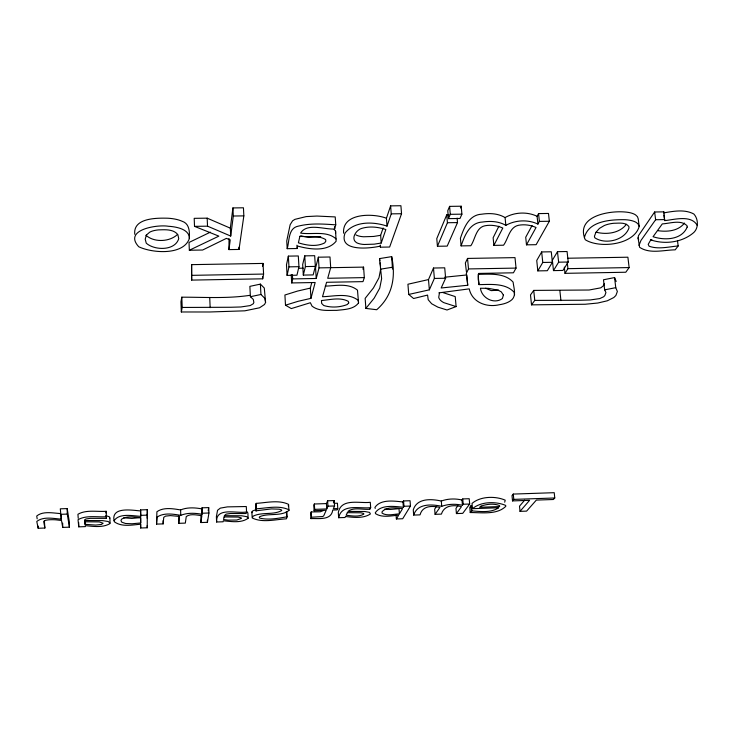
<?xml version="1.0" encoding="UTF-8"?>
<svg xmlns="http://www.w3.org/2000/svg" width="734" height="734" viewBox="0 0 734 734"><rect width="100%" height="100%" fill="white"/><g stroke="black" fill="none" stroke-linecap="round" stroke-linejoin="round"><path stroke-width="1.1" d="M140.68 528.003L140.699 524.214C132.23 524.902 121.789 527.241 114.421 521.837L114.054 520.745C119.321 512.827 132.423 515.883 140.745 516.351L140.589 509.919L147.332 509.69L147.231 527.774L140.68 528.003L140.561 523.773M140.708 522.957L140.735 517.681C134.496 517.25 127.019 515.461 121.468 519.241L120.982 520.672L121.761 522.158L125.542 523.498L132.001 523.773L140.708 522.957L140.552 517.608L131.845 518.424L123.817 517.819M140.745 516.351L140.589 509.919M147.158 518.222L147.332 509.69M200.877 522.553L201.887 515.635C196.932 515.24 190.583 513.314 186.252 516.553L185.326 523.103L178.757 523.333L179.546 516.433L170.325 515.589L165.572 516.121L163.746 517.332L163.15 523.883L156.562 524.113L157.076 517.131C163.746 512.442 173.187 514.084 180.784 515.341C187.454 512.571 195.106 513.002 202.089 514.286L202.024 507.827L208.704 507.598L208.933 513.002L207.428 522.324L200.877 522.553L200.96 515.25M191.611 264.644L191.666 280.104L262.708 278.81L263.589 274.066L263.02 263.423L191.611 264.644L191.666 280.104M584.383 237.678C588.374 220.806 611 219.448 625.322 219.714A24.048 8.9 -7.7 0 1 636.552 222.65L638.424 224.43L639.176 226.54C633.837 245.092 599.375 248.688 585.255 239.724C575.236 216.328 608.514 210.667 624.377 211.952A24.011 8.982 -7.7 0 1 635.598 214.915L637.47 216.713L638.222 218.842L639.176 226.54M178.757 515.965L178.757 523.333M229.017 238.559L228.962 249.606L239.018 249.45L243.844 215.879L243.44 207.795L232.917 207.933L230.338 228.173L230.715 236.064L207.529 226.173L194.519 226.356L194.198 218.337L207.181 218.163L230.338 228.173M228.962 249.606L230.219 239.853L226.393 238.385L202.621 250.028L189.335 250.239L189.023 242.459L210.383 232.155M230.715 236.064L233.302 216.016L232.917 207.933M202.089 514.286L202.024 507.827M678.17 245.954L675.188 249.844C663.692 250 649.764 254.212 639.589 247.275L638.057 237.908L638.507 235.614L654.636 211.988L663.839 211.86L663.664 212.897C673.463 211.218 684.62 209.043 693.832 213.998C698.566 219.026 698.841 228.806 692.933 233.238C681.501 242.55 664.545 244.606 650.774 239.89L648.205 244.349L649.095 246.211C658.38 249.588 668.628 246.808 678.17 245.954L677.473 240.614M208.208 510.745L208.704 507.598M663.839 211.86L664.665 220.631C674.574 219.613 691.327 214.567 697.3 225.494M262.497 266.314L263.02 263.423M216.613 522.002C215.695 506.396 237.816 514.02 246.551 511.91L246.294 506.524L227.421 506.882L220.31 508.13L217.539 510.304L216.383 516.708L216.613 522.002L223.108 521.773L223.301 520.801C231.302 521.535 241.321 523.287 248.129 518.259L247.872 512.947L246.578 511.341M249.679 295.352C227.301 298.738 204.391 297.16 181.812 297.187L180.949 301.784L181.335 311.978L209.685 311.987L244.844 310.821L259.533 307.794L264.524 304.482L265.58 302.426L264.295 288.04L260.396 284.113L249.872 286.37L250.395 296.71L253.294 299.426L253.872 302.463L253.303 303.738L250.202 305.573L240.871 306.968L230.825 307.262L182.197 307.454L181.335 311.978M380.643 269.268L378.973 277.801L373.423 287.957L365.156 298.362L365.871 308.418L376.707 309.73C392.818 295.664 395.828 276.801 391.69 256.634L379.551 258.597L381.634 278.663L379.735 288.132L374.175 298.151L365.871 308.418M638.984 245.413L640.947 240.468L655.618 219.741L654.636 211.988M287.196 248.679C289.581 240.871 287.948 227.907 298.591 226.081C310.702 223.035 323.419 223.989 335.75 224.852L335.218 216.925L316.904 216.053L306.197 216.594L294.958 219.347L292.582 220.833L290.141 224.732L286.746 240.945L287.196 248.679L297.123 248.514L297.674 246.064C309.684 249.413 327.327 252.074 336.126 241.22L335.576 231.182L334.135 229.302M288.352 256.129L286.48 264.772L287.095 275.378L296.949 275.204L298.949 266.681L298.307 255.964L288.352 256.129L288.967 266.855L287.095 275.378M311.73 282.737L310.335 288.095L297.554 291.059L284.911 295.004L285.498 305.188L298.169 301.289L310.968 298.343L315.161 282.507L291.71 282.939L292.637 278.911L292.389 274.69M189.363 238.55C183.39 255.68 151.975 253.129 138.735 246.743C122.917 229.614 157.516 224.347 168.343 226.265A24.58 9.588 -1.4 0 1 182.408 229.256C186.161 230.843 189.711 234.146 189.363 238.55C189.675 232.063 189.638 223.631 182.096 221.255A24.543 9.68 -1.3 0 0 168.049 218.227C156.737 217.915 132.937 217.805 134.762 234.302M304.748 255.863L302.674 264.497L303.316 275.085L313.152 274.911L315.354 266.396L314.675 255.698L304.748 255.863L305.399 266.57L303.316 275.085M246.551 511.91L246.147 513.534L230.504 513.497L226.164 514.13L224.31 515.681L241.66 515.782L246.826 516.672L248.129 518.259M316.226 278.48L319.042 267.873L363.578 267.121L364.33 277.608L327.713 278.278L330.695 267.662L329.997 257.001L318.363 257.194L315.565 267.956L316.226 278.48L292.637 278.911M287.132 516.791C278.195 518.241 268.717 520.333 259.744 518.112L259.249 517.305L259.818 516.617C268.947 512.855 280.929 516.718 288.921 510.469L288.563 504.368C278.709 499.643 266.699 502.707 256.148 503.377L255.606 505.432L255.872 510.827L271.488 508.91L279.204 509.194L281.241 509.763L281.728 510.543C273.241 515.296 261.9 511.736 253.037 516.204L252.257 518.002C262.625 523.039 275.369 519.424 286.434 518.828L287.132 516.791L286.838 511.488M255.872 510.827L256.414 508.79L256.148 503.377M336.099 238.981C327.052 230.375 311.822 234.88 300.61 233.091C306.977 222.558 324.648 229.714 334.621 229.008L335.75 224.852M109.705 518.332L109.412 516.828L105.751 515.571M110.027 523.076L109.834 523.691C102.576 527.893 93.282 526.416 85.272 525.636L85.392 526.608L78.767 526.847L78.033 519.69C86.328 514.929 97.099 517.378 106.32 516.745L106.439 518.36L90.3 518.342L86.034 518.975L84.713 519.718L84.63 520.525L102.558 520.617L108.173 521.498L110.027 523.076L109.898 517.709M362.899 269.158L363.578 267.121M364.33 277.608L362.981 281.627L326.575 282.296L322.51 296.719C334.126 296.408 348.21 292.536 358.201 300.344L358.55 302.94C353.623 309.564 344.163 309.491 336.677 310.363C328.437 310.234 318.996 311.601 312.06 306.142L310.363 302.729L291.306 308.583L285.498 305.188M381.221 243.037L385.855 229.54C378.129 226.934 369.514 226.017 361.623 228.421C356.219 229.907 350.366 238.688 356.485 242.642A14.12 5.422 -4.3 0 0 364.211 244.486L374.23 244.165L381.221 243.037L380.643 235.32L383.13 227.98M387.029 226.127L386.423 218.246L390.616 205.869L400.911 205.731L401.544 213.722L389.644 247.037L380.423 247.184L380.157 246.129C369.982 248.542 338.218 251.991 345.026 233.1C354.65 220.842 373.542 221.558 387.029 226.127L391.24 213.86L390.616 205.869M478.063 274.351C489.697 274.204 504.579 272.626 513.112 282.122C513.809 288.453 517.085 296.683 510.387 300.885C507.075 303.151 503.111 304.16 499.193 304.757C486.826 307.702 472.146 302.518 469.219 288.866L438.932 292.866L439.483 292.848L438.721 297.261A39.489 13.744 -5.6 0 0 443.776 302.637L456.108 306.583L455.227 296.591L442.905 292.572M604.412 283.507L603.697 285.526L600.779 287.838L589.09 290.013L533.737 290.398L530.499 294.921L531.517 304.858L585.2 304.252L597.806 303.023L607.321 300.793L613.798 297.527L615.881 295.499L617.367 291.481L615.762 287.664L614.569 277.571L603.486 279.782L604.66 289.857L605.935 292.536L604.853 295.527L603.632 296.784L599.733 298.591L590.219 299.958L580.603 300.243L534.765 300.399L531.517 304.858M323.41 510.543L320.244 511.791L311.198 511.947L310.647 513.35L310.959 518.608C318.51 518.176 331.273 520.791 332.759 510.038L337.181 509.891L337.778 508.561L337.438 503.212L334.108 503.322M337.778 508.561L333.337 508.717L334.557 505.955L334.218 500.57L327.612 500.799L326.437 503.588L314.336 504.001L313.803 505.341L314.124 510.69L326.199 510.268L323.731 515.819L322.639 516.553L311.51 517.222L310.959 518.608M314.124 510.69L314.657 509.359L314.336 504.001M449.593 206.373L447.768 210.731L448.465 218.64L460.007 218.475L461.906 214.163L461.181 206.217L449.593 206.373L450.291 214.319L448.465 218.64M448.969 214.823L446.731 214.86L436.776 238.623L437.427 246.266L447.199 246.11L457.511 222.585L457.108 218.09M437.427 246.266L447.428 222.723L446.731 214.86M314.657 509.359L326.768 508.937L327.942 506.185L327.612 500.799M428.491 279.581L407.93 284.232L408.737 294.444L429.353 289.829L428.491 279.581L433.491 268.029L444.721 267.827L445.621 278.232L441.162 287.985L467.732 285.251L466.796 274.966L444.63 277.213M460.429 207.961L461.181 206.217M333.41 502.432L334.218 500.57M429.353 289.829L434.372 278.434L433.491 268.029M526.489 244.844L536.04 227.494C530.544 225.035 524.425 224.164 518.498 225.283C509.378 227.155 508.267 238.871 503.561 245.211L493.872 245.367L502.808 228.045C497.193 225.586 490.945 224.622 484.89 225.778C475.852 227.613 475.219 239.403 470.833 245.734L461.099 245.89C464.65 235.541 469.677 222.604 482.486 222.035C490.367 220.87 498.826 221.228 505.845 225.366C515.406 219.971 527.939 219.347 537.912 224.081L539.38 221.402L538.563 213.594L548.5 213.456L549.335 221.264L536.132 244.688L526.489 244.844L525.718 237.247L532.058 225.567M338.658 517.718C341.695 503.065 360.311 509.066 370.67 507.625L370.294 502.295C359.926 503.698 341.246 497.725 338.319 512.47L338.658 517.718L345.044 517.498L345.512 516.516C353.595 517.47 363.302 518.69 370.395 513.984L369.578 512.405L364.807 511.506L347.962 511.396C353.705 506.818 362.981 509.974 369.817 509.249L370.67 507.625M514.589 294.774L514.121 292.251C505.506 282.856 490.661 284.489 479.018 284.627L478.238 279.397L478.605 273.433L513.442 272.8L516.048 268.094L515.002 257.625L467.54 258.423L465.365 262.992L466.411 271.699M467.54 258.423L468.494 268.928L466.31 273.443L467.732 285.251M498.891 226.191L493.138 237.752L493.872 245.367M537.912 224.081L537.095 216.291L538.563 213.594M504.698 502.203L505.194 500.166C495.441 495.909 480.421 496.147 472.026 503.432L472.485 508.68L498.661 507.763C490.908 513.057 480.394 511.515 471.522 510.864L470.237 512.552C481.843 512.497 496.826 515.029 505.79 506.359L505.68 505.414C495.89 501.221 480.944 501.45 472.485 508.68M541.664 251.946L536.737 260.478L537.82 270.892L547.325 270.718L552.399 262.295L551.271 251.78L541.664 251.946L542.775 262.46L537.82 270.892M396.378 518.966L398.654 515.158C391.204 515.727 382.313 517.984 375.597 513.699L375.276 512.745C380.955 504.295 394.424 506.377 403.37 507.277L402.966 501.964L403.562 500.955L410.058 500.735L410.462 506.056L402.7 518.745L396.378 518.966L396.066 514.818M399.406 513.901L402.562 508.616C395.929 507.946 387.323 506.267 382.157 511.589L382.01 513.075C386.965 516.406 393.855 514.039 399.406 513.901L399.012 508.662L390.323 509.469L384.396 509.185M403.37 507.277L403.966 506.276L403.562 500.955M557.482 251.679L552.363 260.212L553.473 270.607L562.96 270.442L568.217 262.02L567.07 251.523L557.482 251.679L558.62 262.185L553.473 270.607M567.933 258.23L627.891 257.212L629.139 267.571L625.79 272.241L564.996 273.342L567.942 268.662L567.263 262.414M456.42 513.58L461.475 506.644C453.97 504.735 444.134 505.01 441.418 514.112L435.078 514.332L439.923 507.414C432.317 505.717 422.61 505.331 420.031 514.864L413.682 515.084C417.417 503.129 432.087 504.221 441.73 506.322C448.3 503.946 455.667 503.717 462.448 505.295L463.218 504.24L462.759 498.936L469.2 498.716L469.668 504.019L462.732 513.36L456.42 513.58L455.979 508.387L457.869 505.754M288.159 505.818L288.618 505.102M436.436 506.478L434.656 509.13L435.078 514.332M462.448 505.295L461.998 500.01L462.759 498.936M471.889 510.855L471.063 505.643L469.788 507.359L470.237 512.552M252.138 517.296L251.881 511.974L252.78 510.873L256.579 509.506M513.277 494.074L512.02 495.606L512.525 500.909L529.599 500.322L520.011 511.35L526.608 511.121L536.352 500.093L553.372 499.505L554.766 497.982L554.225 492.688L513.277 494.074L513.791 499.386L512.525 500.909M524.663 500.175L519.516 506.176L520.011 511.35M369.477 509.341L370.028 508.726M177.133 234.779C169.288 242 153.957 242.569 146.011 235.293M626.423 224.237C619.689 233.228 606.734 234.825 596.485 232.265M684.464 223.081C678.299 231.127 667.27 232.008 657.976 230.696M461.099 245.89L460.411 238.256C463.952 227.879 468.861 214.778 481.743 214.19C489.615 213.007 498.083 213.383 505.075 217.567C514.607 212.126 527.159 211.511 537.095 216.291M189.335 250.239L218.87 236.137L194.519 226.356M156.562 524.113L156.902 511.736C163.544 507.001 173.004 508.662 180.592 509.946C187.243 507.148 194.895 507.589 201.868 508.891M456.108 306.583L447.015 309.996L437.959 307.179L431.675 303.766L428.197 299.738L427.583 295.077L413.591 298.518L408.737 294.444M413.682 515.084L413.27 509.873C416.921 497.836 431.647 498.872 441.299 501.038C447.85 498.625 455.218 498.404 461.998 500.01M320.749 236.651L308.592 237.458L300.83 235.843M250.395 296.71L260.937 294.481L264.836 298.343L265.58 302.426M498.652 290.141L491.22 290.627L485.669 288.205M604.66 289.857L615.762 287.664M380.643 235.32L373.661 236.449L363.651 236.77A14.102 5.477 -4.4 0 1 355.935 234.898M380.34 269.194L392.516 267.24M256.414 508.79C266.983 508.121 278.975 505.075 288.857 509.745L288.921 510.469M325.272 286.132C335.823 285.82 348.613 282.829 357.486 290.169L358.55 302.94M140.754 515.351L147.497 515.121M202.245 513.231L208.933 513.002M403.966 506.276L410.462 506.056M463.218 504.24L469.668 504.019M61.188 514.791L61.252 519.149C53.426 518.543 43.334 516.25 36.773 521.452L38.177 528.269L44.875 528.03L44.352 520.544M44.875 528.03L43.719 521.571L45.49 520.296L48.49 519.837A11.57 2.697 -1.4 0 1 56.087 519.856L61.5 520.498L62.729 527.407L69.409 527.168L69.317 521.819L67.189 508.589L60.307 508.818L61.252 519.149M60.39 514.323L67.271 514.094L69.409 527.168M105.916 512.947L106.191 511.295C96.989 511.937 86.199 509.451 77.932 514.259L78.226 518.296M513.791 499.386L554.766 497.982M327.942 506.185L334.557 505.955M192.042 275.342L263.589 274.066M567.942 268.662L629.139 267.571M434.372 278.434L445.621 278.232M288.967 266.855L298.949 266.681M305.399 266.57L315.354 266.396M542.775 262.46L552.399 262.295M558.62 262.185L568.217 262.02M298.747 268.249L303.234 268.167M468.494 268.928L516.048 268.094M233.302 216.016L243.844 215.879M391.24 213.86L401.544 213.722M450.291 214.319L461.906 214.163M447.428 222.723L457.511 222.585M539.38 221.402L549.335 221.264M655.618 219.741L664.83 219.604M85.107 524.351L95.75 525.076L101.31 524.48L103.127 523.223L99.283 521.911L84.786 521.782L85.107 524.351L85.052 521.131M60.133 513.543C52.628 513.029 42.911 510.901 36.718 516.002L37.177 518.855M140.589 510.928C132.129 510.286 111.201 506.35 114.054 520.745M402.966 501.964C394.03 501.028 380.515 498.955 374.9 507.469L375.23 508.433M650.425 239.596L651.957 239.935M386.423 218.246C373.285 213.099 341.778 212.713 343.622 233.21M614.569 277.571L616.184 281.443M638.057 237.908L638.663 239.789M251.881 511.974L252.001 512.69M379.551 258.597L379.845 260.735M380.129 262.864L380.561 266.066M663.949 215.108L664.38 218.42M564.318 267.13L564.996 273.342M559.868 290.673L560.941 300.637M533.737 290.398L534.765 300.399M505.075 217.567L505.845 225.366M478.164 275.498L479.018 284.627M471.063 505.643L471.522 510.864M441.299 501.038L441.73 506.322M380.258 244.991L380.423 247.184M334.465 226.751L334.621 229.008M391.69 256.634L392.497 269.066M318.363 257.194L319.042 267.873M326.437 503.588L326.768 508.937M310.335 288.095L310.968 298.343M296.921 245.202L297.123 248.514M311.198 511.947L311.51 517.222M291.214 274.544L291.71 282.939M286.361 511.506L286.645 516.8M262.598 276.7L262.708 278.81M260.396 284.113L260.937 294.481M256.294 508.653L256.405 510.809M238.917 247.23L239.018 249.45M207.181 218.163L207.529 226.173M209.722 297.453L210.163 307.674M207.337 520.204L207.428 522.324M181.812 297.187L182.197 307.454M180.592 509.946L180.784 515.341M163.049 520.69L163.15 523.883M147.167 525.663L147.231 527.774M106.191 511.295L106.439 518.36M78.694 522.562L78.767 526.847M67.189 508.589L67.271 514.094M62.665 523.122L62.729 527.407M335.576 231.182L335.603 233.449M38.159 526.122L38.177 528.269M224.063 516.938L223.558 519.516L228.109 520.131L236.843 520.039L241.394 518.397L241.11 517.782L238.082 517.075L224.063 516.938M299.885 236.293L298.408 242.826C306.729 245.422 316.602 247.019 324.667 242.899L325.85 241.128L325.612 239.55C318.061 234.935 308.308 237.284 299.885 236.293M146.35 235.137L145.213 239.22L146.259 243.183C154.525 250.56 174.931 251.019 178.738 238.706L177.876 234.669C173.38 228.907 164.93 229.705 158.406 229.898A13.974 5.45 -1.3 0 0 149.672 232.192L146.35 235.137M503.396 295.077L502.414 298.518C494.211 304.638 481.715 298.224 480.431 288.251L488.449 288.352L498.047 290.169L501.285 291.857L503.396 295.077M595.898 232.366L594.439 236.247L594.751 237.733C605.064 244.853 624.551 240.559 629.02 227.935L628.79 226.393C625.386 221.998 618.753 223.283 613.872 223.264A13.662 5.065 -7.7 0 0 604.357 225.503L599.458 228.375L595.898 232.366M687.18 227.081C681.776 240.036 664.591 240.559 653.058 236.715L662.307 223.898C670.014 223.485 680.675 219.429 686.978 225.641L687.18 227.081M347.356 512.653L346.127 515.231C351.834 515.874 358.66 517.204 363.798 514.121L363.706 513.506L360.954 512.8L347.356 512.653M348.723 302.94L347.246 304.537C339.879 307.39 331.282 307.895 323.74 305.5L321.685 303.463L321.446 300.527C330.199 299.811 340.071 296.958 348.283 301.335L348.723 302.94M481.073 506.13L479.614 507.258L499.643 506.561L499.542 505.543C493.762 503.341 486.853 504.038 481.073 506.13"/></g></svg>
